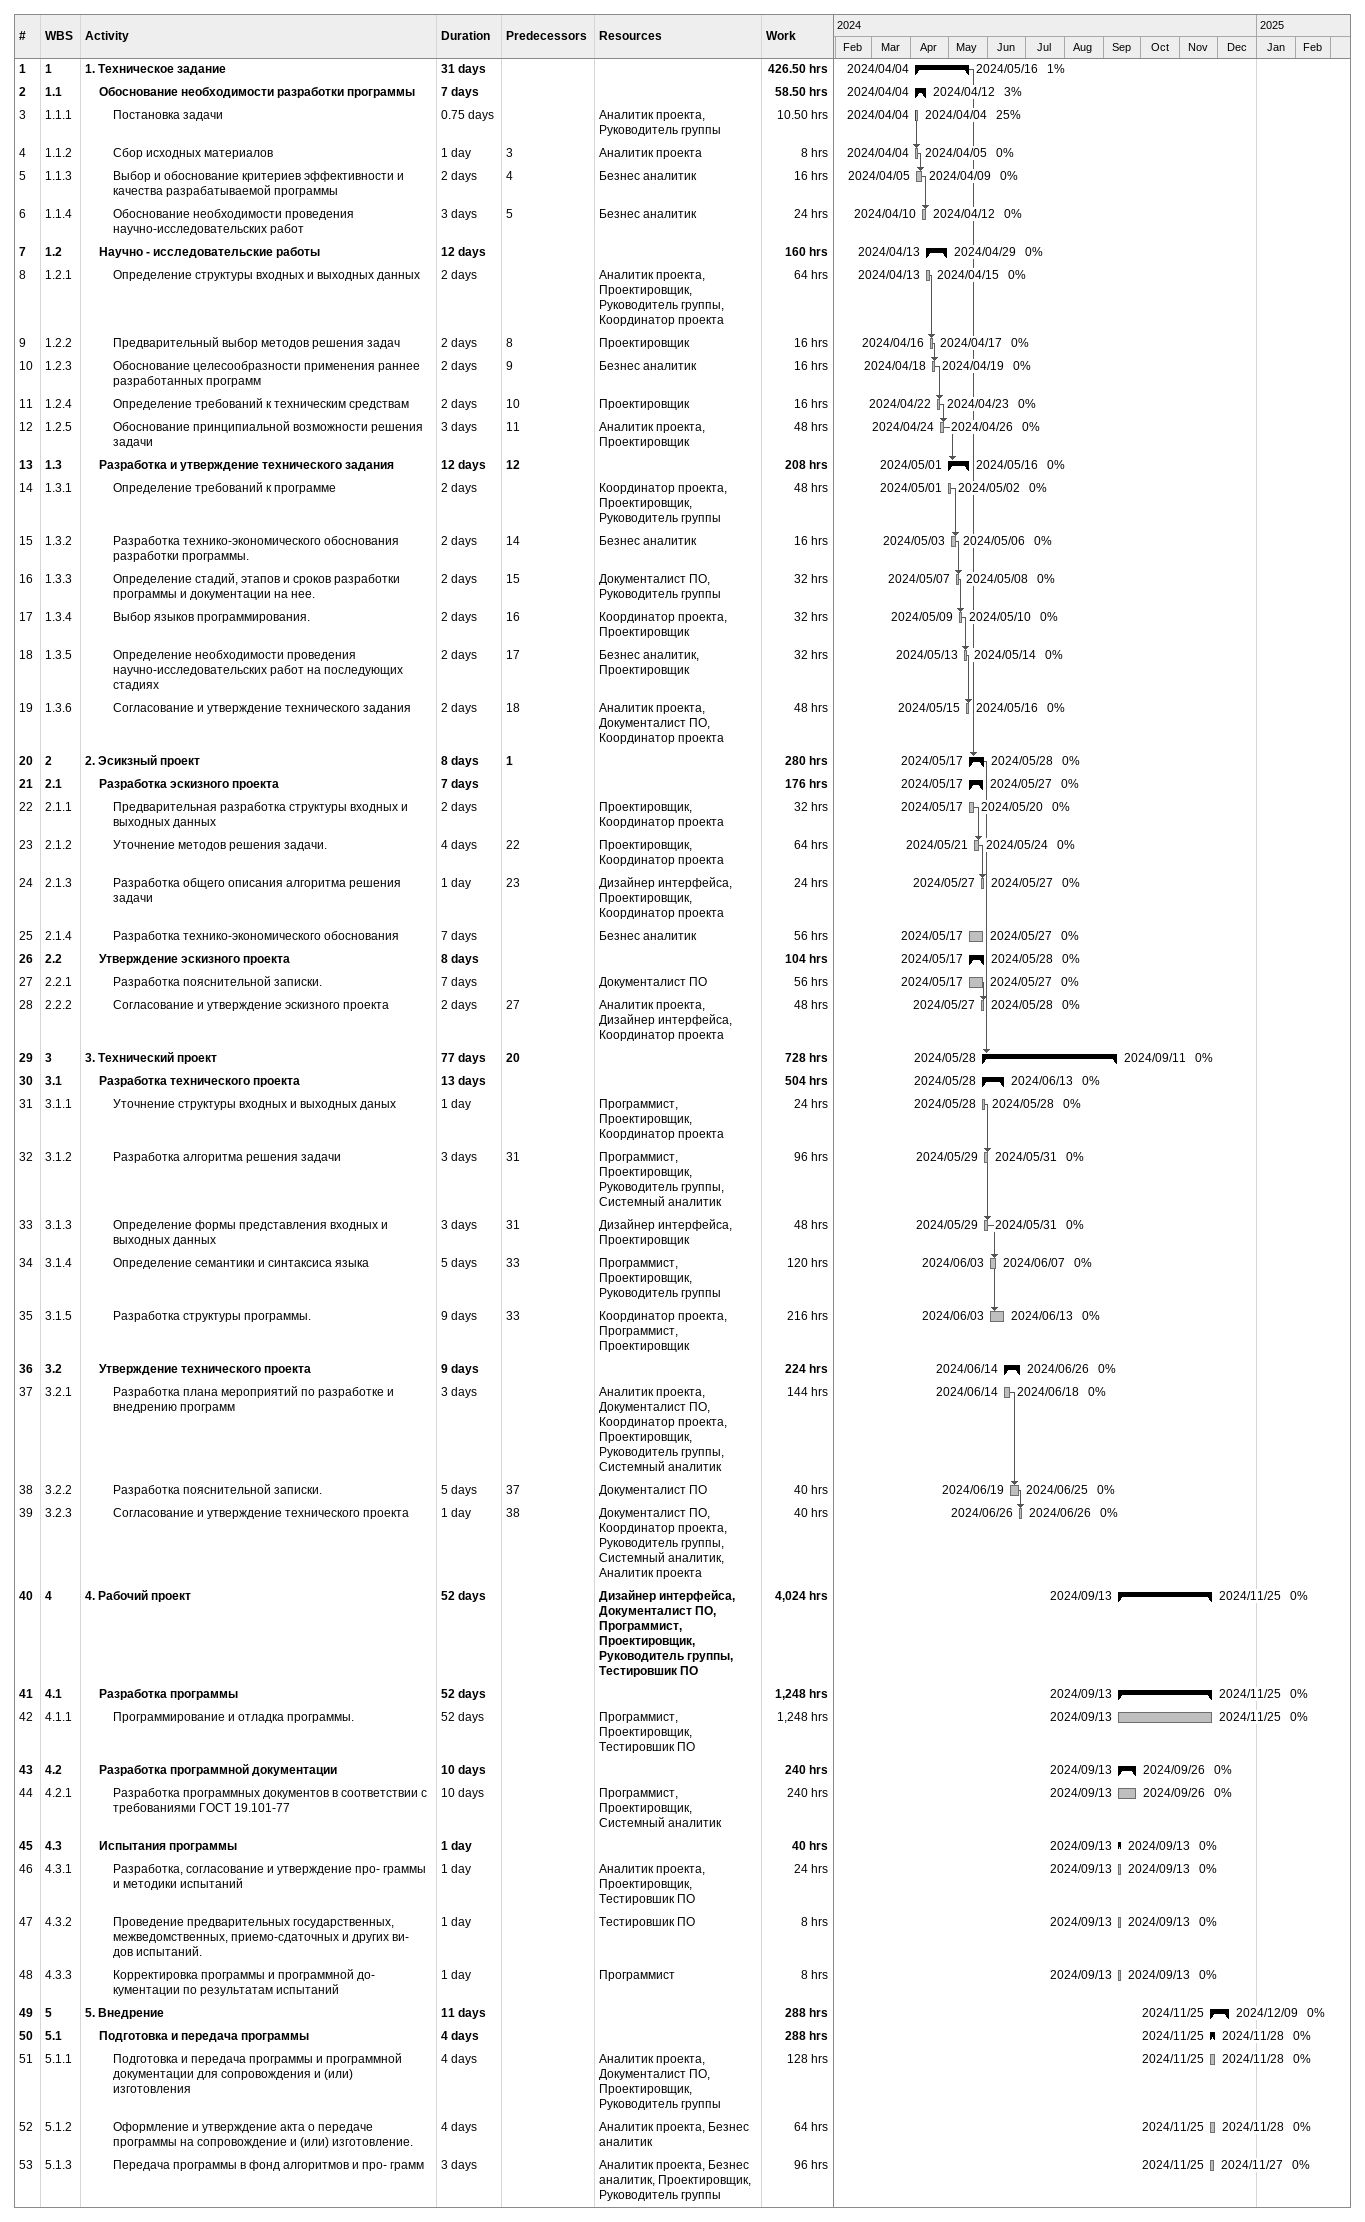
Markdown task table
| ID | WBS | Task | Duration | Start | Finish | Predecessors | Resources | % complete | Work (h) |
|---|---|---|---|---|---|---|---|---|---|
| 1 | 1 | **1. Техническое задание** | 31d | 2024-04-04 | 2024-05-16 |  |  | 1 | 426.50 |
| 2 | 1.1 | **Обоснование необходимости разработки программы** | 7d | 2024-04-04 | 2024-04-12 |  |  | 3 | 58.50 |
| 3 | 1.1.1 | Постановка задачи | 0.75d | 2024-04-04 | 2024-04-04 |  | Аналитик проекта, Руководитель группы | 25 | 10.50 |
| 4 | 1.1.2 | Сбор исходных материалов | 1d | 2024-04-04 | 2024-04-05 | 3 | Аналитик проекта | 0 | 8 |
| 5 | 1.1.3 | Выбор и обоснование критериев эффективности и качества разрабатываемой программы | 2d | 2024-04-05 | 2024-04-09 | 4 | Безнес аналитик | 0 | 16 |
| 6 | 1.1.4 | Обоснование необходимости проведения научно-исследовательских работ | 3d | 2024-04-10 | 2024-04-12 | 5 | Безнес аналитик | 0 | 24 |
| 7 | 1.2 | **Научно - исследовательские работы** | 12d | 2024-04-13 | 2024-04-29 |  |  | 0 | 160 |
| 8 | 1.2.1 | Определение структуры входных и выходных данных | 2d | 2024-04-13 | 2024-04-15 |  | Аналитик проекта, Проектировщик, Руководитель группы, Координатор проекта | 0 | 64 |
| 9 | 1.2.2 | Предварительный выбор методов решения задач | 2d | 2024-04-16 | 2024-04-17 | 8 | Проектировщик | 0 | 16 |
| 10 | 1.2.3 | Обоснование целесообразности применения раннее разработанных программ | 2d | 2024-04-18 | 2024-04-19 | 9 | Безнес аналитик | 0 | 16 |
| 11 | 1.2.4 | Определение требований к техническим средствам | 2d | 2024-04-22 | 2024-04-23 | 10 | Проектировщик | 0 | 16 |
| 12 | 1.2.5 | Обоснование принципиальной возможности решения задачи | 3d | 2024-04-24 | 2024-04-26 | 11 | Аналитик проекта, Проектировщик | 0 | 48 |
| 13 | 1.3 | **Разработка и утверждение технического задания** | 12d | 2024-05-01 | 2024-05-16 | 12 |  | 0 | 208 |
| 14 | 1.3.1 | Определение требований к программе | 2d | 2024-05-01 | 2024-05-02 |  | Координатор проекта, Проектировщик, Руководитель группы | 0 | 48 |
| 15 | 1.3.2 | Разработка технико-экономического обоснования разработки программы. | 2d | 2024-05-03 | 2024-05-06 | 14 | Безнес аналитик | 0 | 16 |
| 16 | 1.3.3 | Определение стадий, этапов и сроков разработки программы и документации на нее. | 2d | 2024-05-07 | 2024-05-08 | 15 | Документалист ПО, Руководитель группы | 0 | 32 |
| 17 | 1.3.4 | Выбор языков программирования. | 2d | 2024-05-09 | 2024-05-10 | 16 | Координатор проекта, Проектировщик | 0 | 32 |
| 18 | 1.3.5 | Определение необходимости проведения научно-исследовательских работ на последующих стадиях | 2d | 2024-05-13 | 2024-05-14 | 17 | Безнес аналитик, Проектировщик | 0 | 32 |
| 19 | 1.3.6 | Согласование и утверждение технического задания | 2d | 2024-05-15 | 2024-05-16 | 18 | Аналитик проекта, Документалист ПО, Координатор проекта | 0 | 48 |
| 20 | 2 | **2. Эсикзный проект** | 8d | 2024-05-17 | 2024-05-28 | 1 |  | 0 | 280 |
| 21 | 2.1 | **Разработка эскизного проекта** | 7d | 2024-05-17 | 2024-05-27 |  |  | 0 | 176 |
| 22 | 2.1.1 | Предварительная разработка структуры входных и выходных данных | 2d | 2024-05-17 | 2024-05-20 |  | Проектировщик, Координатор проекта | 0 | 32 |
| 23 | 2.1.2 | Уточнение методов решения задачи. | 4d | 2024-05-21 | 2024-05-24 | 22 | Проектировщик, Координатор проекта | 0 | 64 |
| 24 | 2.1.3 | Разработка общего описания алгоритма решения задачи | 1d | 2024-05-27 | 2024-05-27 | 23 | Дизайнер интерфейса, Проектировщик, Координатор проекта | 0 | 24 |
| 25 | 2.1.4 | Разработка технико-экономического обоснования | 7d | 2024-05-17 | 2024-05-27 |  | Безнес аналитик | 0 | 56 |
| 26 | 2.2 | **Утверждение эскизного проекта** | 8d | 2024-05-17 | 2024-05-28 |  |  | 0 | 104 |
| 27 | 2.2.1 | Разработка пояснительной записки. | 7d | 2024-05-17 | 2024-05-27 |  | Документалист ПО | 0 | 56 |
| 28 | 2.2.2 | Согласование и утверждение эскизного проекта | 2d | 2024-05-27 | 2024-05-28 | 27 | Аналитик проекта, Дизайнер интерфейса, Координатор проекта | 0 | 48 |
| 29 | 3 | **3. Технический проект** | 77d | 2024-05-28 | 2024-09-11 | 20 |  | 0 | 728 |
| 30 | 3.1 | **Разработка технического проекта** | 13d | 2024-05-28 | 2024-06-13 |  |  | 0 | 504 |
| 31 | 3.1.1 | Уточнение структуры входных и выходных даных | 1d | 2024-05-28 | 2024-05-28 |  | Программист, Проектировщик, Координатор проекта | 0 | 24 |
| 32 | 3.1.2 | Разработка алгоритма решения задачи | 3d | 2024-05-29 | 2024-05-31 | 31 | Программист, Проектировщик, Руководитель группы, Системный аналитик | 0 | 96 |
| 33 | 3.1.3 | Определение формы представления входных и выходных данных | 3d | 2024-05-29 | 2024-05-31 | 31 | Дизайнер интерфейса, Проектировщик | 0 | 48 |
| 34 | 3.1.4 | Определение семантики и синтаксиса языка | 5d | 2024-06-03 | 2024-06-07 | 33 | Программист, Проектировщик, Руководитель группы | 0 | 120 |
| 35 | 3.1.5 | Разработка структуры программы. | 9d | 2024-06-03 | 2024-06-13 | 33 | Координатор проекта, Программист, Проектировщик | 0 | 216 |
| 36 | 3.2 | **Утверждение технического проекта** | 9d | 2024-06-14 | 2024-06-26 |  |  | 0 | 224 |
| 37 | 3.2.1 | Разработка плана мероприятий по разработке и внедрению программ | 3d | 2024-06-14 | 2024-06-18 |  | Аналитик проекта, Документалист ПО, Координатор проекта, Проектировщик, Руководитель группы, Системный аналитик | 0 | 144 |
| 38 | 3.2.2 | Разработка пояснительной записки. | 5d | 2024-06-19 | 2024-06-25 | 37 | Документалист ПО | 0 | 40 |
| 39 | 3.2.3 | Согласование и утверждение технического проекта | 1d | 2024-06-26 | 2024-06-26 | 38 | Документалист ПО, Координатор проекта, Руководитель группы, Системный аналитик, Аналитик проекта | 0 | 40 |
| 40 | 4 | **4. Рабочий проект** | 52d | 2024-09-13 | 2024-11-25 |  | Дизайнер интерфейса, Документалист ПО, Программист, Проектировщик, Руководитель группы, Тестировшик ПО | 0 | 4024 |
| 41 | 4.1 | **Разработка программы** | 52d | 2024-09-13 | 2024-11-25 |  |  | 0 | 1248 |
| 42 | 4.1.1 | Программирование и отладка программы. | 52d | 2024-09-13 | 2024-11-25 |  | Программист, Проектировщик, Тестировшик ПО | 0 | 1248 |
| 43 | 4.2 | **Разработка программной документации** | 10d | 2024-09-13 | 2024-09-26 |  |  | 0 | 240 |
| 44 | 4.2.1 | Разработка программных документов в соответствии с требованиями ГОСТ 19.101-77 | 10d | 2024-09-13 | 2024-09-26 |  | Программист, Проектировщик, Системный аналитик | 0 | 240 |
| 45 | 4.3 | **Испытания программы** | 1d | 2024-09-13 | 2024-09-13 |  |  | 0 | 40 |
| 46 | 4.3.1 | Разработка, согласование и утверждение про- граммы и методики испытаний | 1d | 2024-09-13 | 2024-09-13 |  | Аналитик проекта, Проектировщик, Тестировшик ПО | 0 | 24 |
| 47 | 4.3.2 | Проведение предварительных государственных, межведомственных, приемо-сдаточных и других ви- дов испытаний. | 1d | 2024-09-13 | 2024-09-13 |  | Тестировшик ПО | 0 | 8 |
| 48 | 4.3.3 | Корректировка программы и программной до- кументации по результатам испытаний | 1d | 2024-09-13 | 2024-09-13 |  | Программист | 0 | 8 |
| 49 | 5 | **5. Внедрение** | 11d | 2024-11-25 | 2024-12-09 |  |  | 0 | 288 |
| 50 | 5.1 | **Подготовка и передача программы** | 4d | 2024-11-25 | 2024-11-28 |  |  | 0 | 288 |
| 51 | 5.1.1 | Подготовка и передача программы и программной документации для сопровождения и (или) изготовления | 4d | 2024-11-25 | 2024-11-28 |  | Аналитик проекта, Документалист ПО, Проектировщик, Руководитель группы | 0 | 128 |
| 52 | 5.1.2 | Оформление и утверждение акта о передаче программы на сопровождение и (или) изготовление. | 4d | 2024-11-25 | 2024-11-28 |  | Аналитик проекта, Безнес аналитик | 0 | 64 |
| 53 | 5.1.3 | Передача программы в фонд алгоритмов и про- грамм | 3d | 2024-11-25 | 2024-11-27 |  | Аналитик проекта, Безнес аналитик, Проектировщик, Руководитель группы | 0 | 96 |
